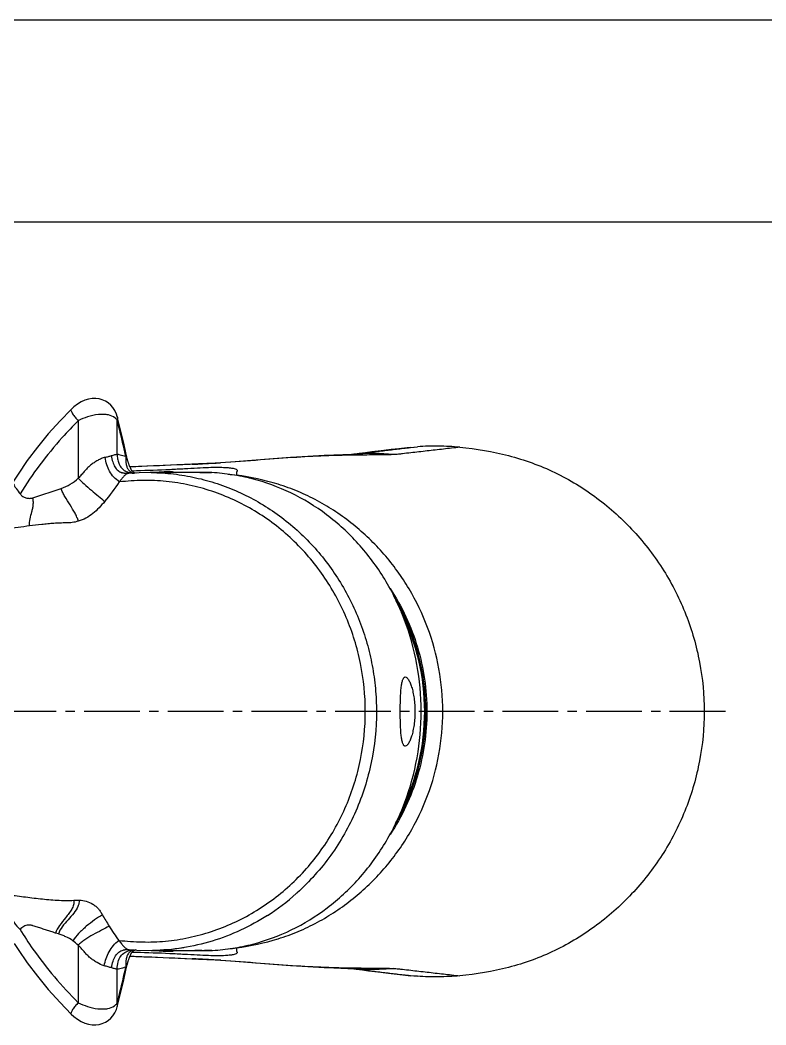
# Model space of a CAD drawing. Extents: x 9131 to 9725, y -7552 to -7132.
# Drawn here: x 9470.7 to 9540.9, y -7227 to -7132.4 of the extents above; entities that cross this region are included whole.
import ezdxf

# ---------------------------------------------------------------- set-up
doc = ezdxf.new("R2010")
doc.units = 0
doc.header["$LTSCALE"] = 7
doc.header["$MEASUREMENT"] = 0
doc.linetypes.add('CENTER2', pattern=[1.125, 0.75, -0.125, 0.125, -0.125])
doc.layers.get('0').update_dxf_attribs({"color": 2, "linetype": 'CONTINUOUS'})
for name, color, linetype in [('02___PRT_ALL_AXES', 7, 'CONTINUOUS'), ('08_ALL_FEATURES', 7, 'CONTINUOUS'), ('CL', 1, 'CENTER2')]:
    doc.layers.add(name, color=color, linetype=linetype)

# ---------------------------------------------------------------- blocks, each defined once
blk = doc.blocks.new('BORDER')
blk.add_line((1, 1), (0, 1))

msp = doc.modelspace()

# ---------------------------------------------------------------- linework, layer by layer
at = {"color": 4}
msp.add_line((9162.4293, -7151.44773), (9711.4293, -7151.44773), dxfattribs=at)
at = {"color": 7, "linetype": 'Continuous'}
for p, q in [((9503.7697, -7173.08622), (9503.18221, -7173.16172)), ((9504.66276, -7172.97624), (9503.7697, -7173.08622)), ((9505.61358, -7172.86317), (9504.66276, -7172.97624)), ((9506.32444, -7172.78126), (9505.61358, -7172.86317)), ((9507.3792, -7172.67402), (9508.07165, -7172.59758)), ((9507.45577, -7172.65755), (9508.07165, -7172.59758)), ((9501.86989, -7173.32094), (9500.20358, -7173.38995)), ((9502.09201, -7173.30993), (9501.86989, -7173.32094)), ((9502.59196, -7173.24112), (9502.17412, -7173.29998)), ((9502.2484, -7173.29847), (9502.23795, -7173.29945)), ((9502.27049, -7173.29623), (9502.23796, -7173.29945)), ((9502.27073, -7173.29641), (9502.2484, -7173.29847)), ((9502.25153, -7173.29819), (9502.26319, -7173.29699)), ((9503.18221, -7173.16172), (9502.59196, -7173.24112)), ((9481.19685, -7174.85114), (9481.61688, -7174.83953)), ((9481.59529, -7220.18956), (9481.19686, -7220.17856)), ((9481.00954, -7220.53092), (9483.39915, -7220.62982)), ((9502.11776, -7221.72147), (9502.31066, -7221.74922)), ((9502.22461, -7221.72855), (9502.2484, -7221.73123)), ((9502.23796, -7221.73025), (9502.26036, -7221.73243)), ((9502.24819, -7221.7312), (9502.27049, -7221.73347)), ((9502.27073, -7221.73329), (9502.24841, -7221.73123)), ((9502.31066, -7221.74922), (9502.8907, -7221.82926)), ((9502.8907, -7221.82926), (9503.47512, -7221.90601)), ((9503.47512, -7221.90601), (9504.36255, -7222.01699)), ((9504.36255, -7222.01699), (9505.61358, -7222.16653)), ((9505.61358, -7222.16653), (9506.70595, -7222.29137)), ((9506.70595, -7222.29137), (9507.45561, -7222.37354)), ((9507.38564, -7222.35639), (9508.07164, -7222.43211)), ((9508.07165, -7222.43211), (9507.45576, -7222.37216))]:
    msp.add_line(p, q, dxfattribs=at)
for points in [[(9507.45561, -7172.65615), (9507.10657, -7172.69405), (9506.32444, -7172.78126)], [(9494.88732, -7173.71583), (9492.0605, -7173.93194), (9490.50753, -7174.04223), (9489.04208, -7174.13312), (9487.46152, -7174.21815), (9485.53119, -7174.3094), (9483.39915, -7174.39988), (9481.00721, -7174.49888)], [(9500.20358, -7173.38995), (9499.29392, -7173.43331), (9498.26082, -7173.48912), (9497.22925, -7173.55149), (9496.12747, -7173.62513), (9494.88732, -7173.71583)], [(9502.2484, -7173.29847), (9502.22461, -7173.30115), (9502.09201, -7173.30993)], [(9483.39915, -7220.62982), (9485.53119, -7220.72029), (9487.46152, -7220.81155), (9489.04208, -7220.89657), (9490.50753, -7220.98747), (9492.0605, -7221.09776)], [(9492.0605, -7221.09776), (9494.88732, -7221.31387), (9496.12747, -7221.40457), (9497.22925, -7221.47821), (9498.26082, -7221.54058), (9499.29392, -7221.59638), (9500.20358, -7221.63975), (9501.51806, -7221.69376)], [(9501.51806, -7221.69376), (9501.86989, -7221.70876), (9502.09201, -7221.71977), (9502.22461, -7221.72855)]]:
    msp.add_lwpolyline(points, dxfattribs=at)
for centre, radius, start, end in [((9503.35899, -7185.20582), 11.95903, 95.3787817, 95.4951223), ((9473.53501, -6897.54932), 277.02058, 272.7580809, 272.9021181), ((9475.41561, -6934.28135), 240.24045, 272.8977179, 273.1668868), ((9478.3678, -6987.3573), 187.08246, 273.1621299, 273.4257732), ((9487.90277, -7197.51256), 20.96019, 359.9937347, 30.2512233), ((9487.90061, -7197.51255), 20.96121, 359.9937095, 30.0167031), ((9487.79178, -7197.51346), 20.96551, 359.9962141, 26.3951843), ((9487.90269, -7197.51712), 20.96028, 329.8266501, 0.0062221), ((9487.79165, -7197.51621), 20.96564, 333.7384336, 0.003734), ((9487.87889, -7197.5141), 20.98298, 356.1312323, 359.997963), ((9487.90433, -7197.5184), 20.95731, 330.0763293, 356.1382718), ((9473.53462, -7497.48795), 277.02817, 87.0977373, 87.2421454), ((9475.04398, -7467.76362), 247.26554, 86.8367761, 87.0982946), ((9477.9406, -7415.09491), 194.51724, 86.5790419, 86.8326264), ((9503.35899, -7209.82384), 11.95906, 264.5048817, 264.6212564)]:
    msp.add_arc(centre, radius, start, end, dxfattribs=at)
for points, knots in [([(9502.27004, -7173.29628), (9502.70164, -7173.25148), (9503.55436, -7173.12661), (9504.83387, -7172.97063), (9506.10711, -7172.81872), (9506.95623, -7172.72138), (9507.38073, -7172.67386)], [0, 0, 0, 0, 0.25284196, 0.50198552, 0.75110194, 1, 1, 1, 1]), ([(9512.06572, -7172.6446), (9511.55177, -7172.70295), (9510.52438, -7172.8198), (9509.24031, -7172.96626), (9508.21329, -7173.08307), (9507.44278, -7173.17143), (9506.79931, -7173.24251), (9506.25285, -7173.30915), (9505.96151, -7173.328), (9505.8002, -7173.33592)], [0, 0, 0, 0, 0.24615553, 0.49207499, 0.61504043, 0.73805889, 0.86114951, 0.92313974, 1, 1, 1, 1]), ([(9512.06572, -7172.6446), (9511.73403, -7172.61319), (9511.06876, -7172.57047), (9510.06955, -7172.54027), (9509.06992, -7172.54238), (9508.40368, -7172.5702), (9508.07165, -7172.59758)], [0, 0, 0, 0, 0.24999897, 0.5000049, 0.75000961, 1, 1, 1, 1]), ([(9512.06572, -7172.6446), (9513.60907, -7172.79076), (9515.91382, -7173.17483), (9518.878, -7174.08586), (9521.7374, -7175.28863), (9525.06974, -7177.32259), (9528.54335, -7180.46061), (9531.38308, -7184.18152), (9533.49065, -7188.35852), (9534.77678, -7192.85503), (9535.06991, -7195.96376), (9535.06993, -7197.51485)], [0, 0, 0, 0, 0.1249865, 0.18732651, 0.24969066, 0.37469862, 0.49996454, 0.62502561, 0.7499489, 0.8749462, 1, 1, 1, 1]), ([(9502.26986, -7173.38509), (9501.4238, -7173.39515), (9499.5743, -7173.43678), (9496.58655, -7173.59268), (9493.19408, -7173.85235), (9490.80185, -7174.03028), (9489.54699, -7174.10546)], [0, 0, 0, 0, 0.19915651, 0.43539295, 0.70410247, 1, 1, 1, 1]), ([(9505.80019, -7173.33592), (9505.30933, -7173.36003), (9504.13203, -7173.37253), (9502.95528, -7173.37694), (9502.26986, -7173.38509)], [0, 0, 0, 0, 0.41757121, 1, 1, 1, 1]), ([(9505.80019, -7173.33592), (9505.21777, -7173.27613), (9504.04035, -7173.21359), (9502.86055, -7173.24249), (9502.27073, -7173.29641)], [0, 0, 0, 0, 0.49711571, 1, 1, 1, 1]), ([(9486.86497, -7174.24901), (9486.3883, -7174.27198), (9484.438, -7174.36103), (9482.48714, -7174.43696), (9481.01335, -7174.49896)], [0, 0, 0, 0, 0.24443937, 1, 1, 1, 1]), ([(9481.61688, -7174.83953), (9482.67068, -7174.80982), (9484.1792, -7174.76089), (9486.09115, -7174.65745), (9487.30329, -7174.58668), (9488.35666, -7174.53859), (9489.23609, -7174.5209), (9489.92627, -7174.53409), (9490.43041, -7174.57331), (9490.7683, -7174.63174), (9490.96213, -7174.69438), (9491.05347, -7174.75418), (9491.08975, -7174.79563), (9491.10136, -7174.8412), (9491.09027, -7174.88438), (9491.06895, -7174.92442), (9491.03969, -7174.98041), (9491.024, -7175.06256), (9491.03459, -7175.16431), (9491.03723, -7175.23492), (9491.0354, -7175.27131)], [0, 0, 0, 0, 0.31577961, 0.4520502, 0.57353367, 0.6794825, 0.76789556, 0.83694648, 0.88623591, 0.91910538, 0.93969729, 0.94650895, 0.95162531, 0.95581135, 0.96001008, 0.96463595, 0.96941831, 0.97888412, 0.98908742, 1, 1, 1, 1]), ([(9485.09908, -7175.03442), (9485.10537, -7175.02775), (9485.11985, -7175.00323), (9485.05998, -7174.98006), (9484.9828, -7174.96927), (9484.83057, -7174.95763), (9484.61032, -7174.95709), (9484.29034, -7174.96732), (9483.85908, -7174.99424), (9483.53069, -7175.01807), (9483.34565, -7175.03168)], [0, 0, 0, 0, 0.01524673, 0.03546872, 0.08167989, 0.16062256, 0.2802132, 0.45239487, 0.69126771, 1, 1, 1, 1]), ([(9510.46014, -7197.51485), (9510.46012, -7196.16921), (9510.21595, -7193.47299), (9509.14422, -7189.56287), (9507.38557, -7185.91028), (9505.00798, -7182.6276), (9502.08967, -7179.81616), (9499.27742, -7177.9448), (9496.85528, -7176.7873), (9494.33515, -7175.87611), (9492.36105, -7175.4546), (9491.03538, -7175.2713)], [0, 0, 0, 0, 0.12527505, 0.25046992, 0.37552526, 0.50062025, 0.62584631, 0.75084706, 0.81318772, 0.87541035, 1, 1, 1, 1]), ([(9505.50039, -7185.93886), (9506.61912, -7187.63848), (9508.36971, -7191.38595), (9508.96585, -7195.47873), (9508.96585, -7197.51485)], [0, 0, 0, 0, 0.49983332, 1, 1, 1, 1]), ([(9491.03538, -7219.75839), (9492.36105, -7219.5751), (9494.33515, -7219.15359), (9496.85528, -7218.2424), (9499.27742, -7217.0849), (9502.08967, -7215.21354), (9505.00798, -7212.4021), (9507.38557, -7209.11941), (9509.14422, -7205.46683), (9510.21595, -7201.55671), (9510.46012, -7198.86049), (9510.46014, -7197.51485)], [0, 0, 0, 0, 0.12458965, 0.18681228, 0.24915294, 0.37415369, 0.49937975, 0.62447474, 0.74953008, 0.87472495, 1, 1, 1, 1]), ([(9508.96585, -7197.51485), (9508.96585, -7199.55164), (9508.36931, -7203.64579), (9506.61757, -7207.39428), (9505.49814, -7209.09424)], [0, 0, 0, 0, 0.50016675, 1, 1, 1, 1]), ([(9535.06993, -7197.51485), (9535.06991, -7199.06594), (9534.77678, -7202.17467), (9533.49065, -7206.67117), (9531.38308, -7210.84818), (9528.54335, -7214.56909), (9525.06974, -7217.70711), (9521.7374, -7219.74107), (9518.878, -7220.94384), (9515.91382, -7221.85486), (9513.60907, -7222.23893), (9512.06572, -7222.3851)], [0, 0, 0, 0, 0.1250538, 0.2500511, 0.37497439, 0.50003546, 0.62530138, 0.75030934, 0.81267349, 0.8750135, 1, 1, 1, 1]), ([(9491.0354, -7219.75839), (9491.03723, -7219.7948), (9491.03459, -7219.86546), (9491.02398, -7219.96729), (9491.03977, -7220.04949), (9491.06908, -7220.1055), (9491.09039, -7220.14557), (9491.10137, -7220.18882), (9491.08956, -7220.23442), (9491.05306, -7220.27586), (9490.9613, -7220.33569), (9490.76677, -7220.39834), (9490.42771, -7220.45673), (9489.92197, -7220.49581), (9489.22982, -7220.50879), (9488.3482, -7220.49082), (9487.29252, -7220.44243), (9486.07793, -7220.37147), (9484.16236, -7220.26805), (9482.65102, -7220.21926), (9481.59529, -7220.18956)], [0, 0, 0, 0, 0.01089739, 0.02108567, 0.03053807, 0.03531388, 0.03993134, 0.0441219, 0.04830544, 0.05342618, 0.06024619, 0.08086375, 0.11377156, 0.16311753, 0.23222351, 0.32066782, 0.42661834, 0.54808281, 0.68432065, 1, 1, 1, 1]), ([(9483.35144, -7219.99844), (9483.5358, -7220.012), (9483.86296, -7220.03572), (9484.29263, -7220.06248), (9484.61148, -7220.07263), (9484.83104, -7220.07202), (9484.98289, -7220.06045), (9485.05993, -7220.04957), (9485.11975, -7220.02662), (9485.10547, -7220.00207), (9485.09922, -7219.99542)], [0, 0, 0, 0, 0.30861645, 0.54737832, 0.71951976, 0.83915168, 0.91816907, 0.96446862, 0.98477237, 1, 1, 1, 1]), ([(9481.01567, -7220.53083), (9481.5128, -7220.55174), (9483.46232, -7220.63186), (9485.41193, -7220.71067), (9486.86385, -7220.78064)], [0, 0, 0, 0, 0.25501181, 1, 1, 1, 1]), ([(9489.54773, -7220.92429), (9490.80252, -7220.99946), (9493.1946, -7221.17739), (9496.58687, -7221.43704), (9499.57444, -7221.59293), (9501.42385, -7221.63455), (9502.26986, -7221.64461)], [0, 0, 0, 0, 0.29589676, 0.5646057, 0.80084226, 1, 1, 1, 1]), ([(9502.26986, -7221.64461), (9502.95528, -7221.65276), (9504.13203, -7221.65717), (9505.30933, -7221.66967), (9505.80019, -7221.69378)], [0, 0, 0, 0, 0.58242875, 1, 1, 1, 1]), ([(9502.27049, -7221.73347), (9502.70244, -7221.77831), (9503.55589, -7221.9033), (9504.83651, -7222.05938), (9506.11089, -7222.21142), (9506.96076, -7222.30883), (9507.38564, -7222.35639)], [0, 0, 0, 0, 0.25282819, 0.50197686, 0.75109802, 1, 1, 1, 1]), ([(9505.8002, -7221.69378), (9505.21777, -7221.75357), (9504.04036, -7221.81611), (9502.86055, -7221.78721), (9502.27073, -7221.73329)], [0, 0, 0, 0, 0.49711562, 1, 1, 1, 1]), ([(9505.8002, -7221.69378), (9505.96151, -7221.7017), (9506.25285, -7221.72055), (9506.79931, -7221.78718), (9507.44278, -7221.85826), (9508.21329, -7221.94662), (9509.24031, -7222.06343), (9510.52438, -7222.20989), (9511.55177, -7222.32674), (9512.06572, -7222.3851)], [0, 0, 0, 0, 0.07686026, 0.13885049, 0.26194111, 0.38495957, 0.50792501, 0.75384447, 1, 1, 1, 1]), ([(9512.06572, -7222.3851), (9511.73403, -7222.41651), (9511.06876, -7222.45922), (9510.06955, -7222.48943), (9509.06992, -7222.48731), (9508.40368, -7222.4595), (9508.07165, -7222.43211)], [0, 0, 0, 0, 0.24999897, 0.50000489, 0.75000958, 1, 1, 1, 1])]:
    msp.add_open_spline(points, degree=3, knots=knots, dxfattribs=at)
for points in [[(9490.25276, -7175.1836), (9490.51423, -7175.20694), (9490.77535, -7175.23535), (9491.03538, -7175.2713)], [(9490.26473, -7219.84503), (9490.52219, -7219.82189), (9490.77932, -7219.7938), (9491.03538, -7219.75839)]]:
    msp.add_open_spline(points, degree=3, dxfattribs=at)
at = {"layer": '02___PRT_ALL_AXES', "color": 7, "linetype": 'Continuous'}
for points, knots in [([(9506.45621, -7197.51485), (9506.45622, -7197.30323), (9506.45942, -7196.88798), (9506.4744, -7196.28515), (9506.50153, -7195.72947), (9506.53754, -7195.30611), (9506.5775, -7195.00745), (9506.61098, -7194.81787), (9506.64961, -7194.65411), (9506.69337, -7194.51751), (9506.74255, -7194.40893), (9506.79751, -7194.32871), (9506.86013, -7194.2769), (9506.90862, -7194.26487), (9506.93103, -7194.26487)], [0, 0, 0, 0, 0.18776553, 0.36844687, 0.53500837, 0.68135126, 0.7452686, 0.80231509, 0.85210108, 0.89445069, 0.92940892, 0.95750976, 0.9801215, 1, 1, 1, 1]), ([(9506.93103, -7194.26487), (9506.9831, -7194.26488), (9507.0676, -7194.313), (9507.15689, -7194.40845), (9507.2685, -7194.56586), (9507.40022, -7194.83442), (9507.54219, -7195.23363), (9507.66656, -7195.72009), (9507.76415, -7196.27673), (9507.82634, -7196.88292), (9507.84052, -7197.30168), (9507.84051, -7197.51485)], [0, 0, 0, 0, 0.04473442, 0.07569938, 0.11342797, 0.2095232, 0.33177888, 0.47689294, 0.64036386, 0.81686236, 1, 1, 1, 1]), ([(9506.93101, -7200.76482), (9506.9086, -7200.76483), (9506.86011, -7200.75279), (9506.79748, -7200.70099), (9506.74251, -7200.62077), (9506.69331, -7200.51219), (9506.64953, -7200.37559), (9506.61088, -7200.21183), (9506.57738, -7200.02225), (9506.53739, -7199.72358), (9506.50137, -7199.30022), (9506.47425, -7198.74455), (9506.45932, -7198.14172), (9506.45619, -7197.72647), (9506.45621, -7197.51485)], [0, 0, 0, 0, 0.01987883, 0.04249173, 0.07059417, 0.10555357, 0.14790461, 0.19769206, 0.25473991, 0.31865856, 0.46500016, 0.63155791, 0.81223547, 1, 1, 1, 1]), ([(9507.84051, -7197.51485), (9507.84049, -7197.72802), (9507.82624, -7198.14677), (9507.76399, -7198.75296), (9507.66639, -7199.3096), (9507.54204, -7199.79606), (9507.40012, -7200.19527), (9507.26843, -7200.46384), (9507.15685, -7200.62125), (9507.06757, -7200.7167), (9506.98307, -7200.76482), (9506.93101, -7200.76482)], [0, 0, 0, 0, 0.18313918, 0.35964284, 0.52311853, 0.66823415, 0.7904873, 0.88657819, 0.92430483, 0.95526768, 1, 1, 1, 1])]:
    msp.add_open_spline(points, degree=3, knots=knots, dxfattribs=at)
at = {"layer": '08_ALL_FEATURES', "color": 7, "linetype": 'Continuous'}
for p, q in [((9475.46256, -7169.08369), (9475.46251, -7169.08375)), ((9476.13618, -7170.14389), (9476.13618, -7175.55265)), ((9479.80937, -7173.30572), (9479.80937, -7170.14389)), ((9479.80945, -7169.75672), (9479.80993, -7169.75852)), ((9480.4698, -7173.45318), (9480.60897, -7173.49381)), ((9481.37342, -7175.07419), (9481.32011, -7175.06564)), ((9481.43313, -7175.08204), (9481.37342, -7175.07419)), ((9481.61858, -7175.11646), (9481.61037, -7175.11501)), ((9484.09761, -7175.03494), (9482.89879, -7175.03045)), ((9486.64956, -7175.02868), (9486.25427, -7175.02953)), ((9486.26682, -7175.02948), (9486.25763, -7175.02946)), ((9471.85057, -7177.39902), (9474.53276, -7176.52669)), ((9504.21282, -7197.51488), (9503.16776, -7197.51482)), ((9475.73298, -7215.28022), (9476.23072, -7215.25865)), ((9475.18364, -7217.10618), (9475.18237, -7217.10761)), ((9474.2646, -7218.44926), (9473.99635, -7218.3621)), ((9476.13617, -7219.51075), (9476.13617, -7224.9195)), ((9480.9417, -7219.91629), (9481.66445, -7219.96474)), ((9481.15661, -7220.04154), (9481.05172, -7220.10147)), ((9481.58814, -7219.92008), (9481.59452, -7219.91877)), ((9481.59452, -7219.91877), (9481.59618, -7219.91845)), ((9481.66445, -7219.96474), (9483.28898, -7219.99579)), ((9485.03374, -7219.99481), (9486.10899, -7219.99941)), ((9486.10979, -7219.9994), (9486.20081, -7219.99995)), ((9486.20081, -7219.99995), (9486.23848, -7220.00012)), ((9486.22016, -7219.99997), (9486.70577, -7220.00053)), ((9486.23848, -7220.00012), (9486.31163, -7220.00038)), ((9486.31148, -7220.00038), (9486.33142, -7220.0003)), ((9486.70577, -7220.00053), (9487.27263, -7219.99764)), ((9487.77122, -7220.01405), (9487.11492, -7220.007)), ((9479.80937, -7224.9195), (9479.80937, -7221.75768)), ((9480.60897, -7221.5696), (9480.4698, -7221.61022)), ((9475.4625, -7225.97965), (9475.46256, -7225.9797)), ((9479.80946, -7225.30667), (9479.80994, -7225.30486))]:
    msp.add_line(p, q, dxfattribs=at)
for points in [[(9479.80993, -7169.7585), (9479.73393, -7169.51848), (9479.58489, -7169.19293), (9479.40735, -7168.91725), (9479.20266, -7168.68118), (9478.96192, -7168.47485), (9478.69414, -7168.30722), (9478.40486, -7168.18052), (9478.09946, -7168.09698), (9477.78153, -7168.05824), (9477.45074, -7168.06449), (9477.10414, -7168.11965), (9476.75195, -7168.22598), (9476.40244, -7168.38169), (9476.05655, -7168.58925), (9475.71062, -7168.85383), (9475.46251, -7169.08375)], [(9475.46255, -7169.0837), (9474.42594, -7170.15848), (9473.32056, -7171.3954), (9472.29278, -7172.64459), (9471.34224, -7173.90205), (9470.46825, -7175.16377), (9470.03748, -7175.83005)], [(9480.62171, -7173.15659), (9480.42626, -7172.26454), (9480.21935, -7171.37543), (9480.00086, -7170.49083), (9479.80945, -7169.75672)], [(9481.35949, -7175.01396), (9481.32614, -7174.9892), (9481.29589, -7174.96339), (9481.26795, -7174.93637), (9481.24202, -7174.90828), (9481.21781, -7174.87926), (9481.19514, -7174.84944), (9481.17373, -7174.81883), (9481.15336, -7174.78746), (9481.13383, -7174.75528), (9481.11496, -7174.72222), (9481.0966, -7174.68825), (9481.0786, -7174.65322), (9481.06088, -7174.61715), (9481.04334, -7174.57997), (9481.026, -7174.54179), (9481.00887, -7174.50277), (9480.99187, -7174.46285), (9480.97499, -7174.42205), (9480.9582, -7174.38034), (9480.94147, -7174.33771), (9480.9248, -7174.29415), (9480.90818, -7174.24965), (9480.89162, -7174.20417), (9480.87513, -7174.15772), (9480.85873, -7174.11025), (9480.84245, -7174.06174), (9480.82632, -7174.01218), (9480.8104, -7173.96158), (9480.79473, -7173.90992), (9480.77938, -7173.85717), (9480.7644, -7173.8033), (9480.74985, -7173.74829), (9480.73582, -7173.69213), (9480.72241, -7173.63489), (9480.70964, -7173.57634), (9480.62171, -7173.15659)], [(9481.48338, -7175.07886), (9481.4688, -7175.07326), (9481.43202, -7175.05655), (9481.39497, -7175.03655), (9481.35949, -7175.01396)], [(9480.89503, -7175.11603), (9480.87839, -7175.1173), (9480.84048, -7175.11967), (9480.80304, -7175.12127), (9480.76611, -7175.12212), (9480.72972, -7175.12222), (9480.69391, -7175.12161), (9480.65871, -7175.1203), (9480.62415, -7175.11831), (9480.59026, -7175.11568), (9480.55709, -7175.11243), (9480.52466, -7175.10858), (9480.49303, -7175.10417), (9480.46225, -7175.09924), (9480.43236, -7175.09382), (9480.40347, -7175.08797), (9480.37565, -7175.08173), (9480.34903, -7175.0752), (9480.3237, -7175.06842), (9480.29988, -7175.06153), (9480.27761, -7175.05459), (9480.25751, -7175.04789), (9480.25013, -7175.04531)], [(9482.89855, -7175.03042), (9481.88333, -7175.0536), (9480.89503, -7175.11603)], [(9486.14126, -7175.03015), (9485.03519, -7175.03501), (9484.09761, -7175.03494)], [(9487.35673, -7175.03155), (9487.20666, -7175.03096), (9486.64956, -7175.02868)], [(9470.11458, -7219.35501), (9470.46825, -7219.89963), (9471.34224, -7221.16135), (9472.29277, -7222.41881), (9473.32056, -7223.668), (9474.42594, -7224.90492), (9475.46255, -7225.97969)], [(9480.3708, -7219.96306), (9480.37659, -7219.96144), (9480.39886, -7219.95552), (9480.42346, -7219.94951), (9480.44974, -7219.94365), (9480.47769, -7219.93802), (9480.50712, -7219.93271), (9480.53789, -7219.92781), (9480.56988, -7219.9234), (9480.60288, -7219.91955), (9480.63664, -7219.91632), (9480.67117, -7219.91372), (9480.70638, -7219.91179), (9480.7423, -7219.91056), (9480.77897, -7219.91003), (9480.81634, -7219.91024), (9480.85437, -7219.91122), (9480.89307, -7219.91299), (9480.93239, -7219.91556), (9480.94105, -7219.91624)], [(9480.63134, -7221.86143), (9480.7115, -7221.47961), (9480.72728, -7221.41066), (9480.74391, -7221.3429), (9480.76119, -7221.27648), (9480.77903, -7221.21134), (9480.79728, -7221.14753), (9480.81585, -7221.08504), (9480.83465, -7221.02391), (9480.85363, -7220.96409), (9480.87272, -7220.90565), (9480.89186, -7220.84859), (9480.91102, -7220.79298), (9480.93017, -7220.73884), (9480.9493, -7220.68622), (9480.96842, -7220.63514), (9480.98752, -7220.58569), (9481.00662, -7220.53793), (9481.02571, -7220.49199), (9481.04481, -7220.44797), (9481.06393, -7220.40593), (9481.08304, -7220.36605), (9481.10235, -7220.328), (9481.122, -7220.29162), (9481.14218, -7220.25672), (9481.16309, -7220.22315), (9481.18495, -7220.1908), (9481.20798, -7220.1596), (9481.23245, -7220.12951)], [(9481.23245, -7220.12951), (9481.25868, -7220.1005), (9481.2869, -7220.07271), (9481.31753, -7220.04613), (9481.35043, -7220.02128)], [(9481.35043, -7220.02128), (9481.3862, -7219.99806), (9481.42258, -7219.97796), (9481.45658, -7219.96196), (9481.48026, -7219.95239)], [(9481.39072, -7219.95969), (9481.38989, -7219.95987), (9481.40825, -7219.95624), (9481.43774, -7219.95102), (9481.44263, -7219.95023)], [(9481.43289, -7219.9514), (9481.42038, -7219.95328), (9481.437, -7219.95095), (9481.44452, -7219.95)], [(9481.49133, -7219.93536), (9481.50931, -7219.93499), (9481.51711, -7219.93491), (9481.51611, -7219.93491)], [(9481.51664, -7219.93926), (9481.5413, -7219.93174), (9481.56156, -7219.92628), (9481.57725, -7219.92249), (9481.58814, -7219.92008)], [(9483.01728, -7219.99906), (9484.09607, -7219.99492), (9485.03374, -7219.99481)], [(9483.28898, -7219.99579), (9484.76483, -7219.90886), (9486.07332, -7219.7334)], [(9479.80945, -7225.3067), (9480.00369, -7224.56141), (9480.22474, -7223.66549), (9480.43391, -7222.76496), (9480.63134, -7221.86143)], [(9475.4625, -7225.97965), (9475.71061, -7226.20956), (9476.05654, -7226.47414), (9476.40243, -7226.68171), (9476.75194, -7226.83742), (9477.10414, -7226.94375), (9477.45073, -7226.99891), (9477.78153, -7227.00517), (9478.09946, -7226.96642), (9478.40486, -7226.88288), (9478.69415, -7226.75618), (9478.96193, -7226.58854), (9479.20267, -7226.38221), (9479.40736, -7226.14614), (9479.58489, -7225.87046), (9479.73393, -7225.54491), (9479.80994, -7225.30486)]]:
    msp.add_lwpolyline(points, dxfattribs=at)
for centre, radius, start, end in [((9486.28243, -7173.61403), 5.6746, 179.5057982, 181.2667101), ((9487.68192, -7173.62165), 7.0741, 178.964473, 179.541868), ((9481.44747, -7173.11728), 1.9705, 254.5034039, 258.6737358), ((9487.76397, -7203.03179), 28.01615, 89.9851775, 91.4183297), ((9465.86108, -7166.66011), 16.91429, 319.0460475, 326.8806478), ((9481.71224, -7173.67439), 1.43889, 254.2371315, 257.9378873), ((9486.48628, -7223.29172), 48.26276, 90.271264, 90.4089219), ((9486.50198, -7227.58446), 52.55552, 89.9421119, 90.2554342), ((9486.49076, -7235.76445), 60.73552, 89.7201501, 89.9393272), ((9486.28067, -7268.97702), 93.94874, 89.3338392, 89.690959), ((9487.5073, -7192.4207), 17.40196, 91.4382701, 91.9943012), ((9482.30543, -7198.53341), 21.58524, 302.6216273, 311.6946114), ((9482.23176, -7198.4478), 21.69816, 311.689498, 311.9645726), ((9498.34392, -7205.57331), 22.80127, 209.0927243, 212.136822), ((9497.6229, -7205.99528), 21.96628, 212.2052141, 216.4879935), ((9473.15855, -7222.58844), 4.28234, 45.9468423, 54.8457379), ((9481.49719, -7220.76648), 0.80043, 123.8176843, 126.4333852), ((9481.71879, -7221.32134), 1.40041, 102.9630072, 106.8275129), ((9482.89259, -7200.79404), 19.20572, 270.3740796, 270.6917732), ((9486.4504, -7168.00297), 51.9976, 269.8707258, 270.1833768), ((9486.42819, -7159.87525), 60.12534, 270.179751, 270.3943205), ((9486.33885, -7146.33926), 73.66163, 270.3913531, 270.548112), ((9487.50369, -7203.27987), 16.73165, 267.877258, 268.6686063), ((9486.14194, -7125.11327), 94.88852, 270.5443926, 270.6918591), ((9486.54728, -7221.44881), 5.93947, 178.7767999, 180.7735685), ((9488.02043, -7221.43602), 7.41267, 180.7186338, 181.0325184)]:
    msp.add_arc(centre, radius, start, end, dxfattribs=at)
for points, knots in [([(9475.4625, -7169.08375), (9475.44886, -7169.09747), (9475.44149, -7169.13434), (9475.44928, -7169.18363), (9475.47187, -7169.25701), (9475.52505, -7169.36453), (9475.61385, -7169.50732), (9475.72661, -7169.66433), (9475.89916, -7169.88173), (9476.03959, -7170.04048), (9476.13619, -7170.1439)], [0, 0, 0, 0, 0.04495173, 0.07711808, 0.11742288, 0.22214767, 0.3551214, 0.50785114, 0.67113292, 1, 1, 1, 1]), ([(9476.13618, -7170.14388), (9475.61773, -7170.66276), (9473.59591, -7172.79662), (9471.81236, -7175.16107), (9470.66204, -7177.0434)], [0, 0, 0, 0, 0.24953237, 1, 1, 1, 1]), ([(9479.57889, -7169.87177), (9479.40789, -7169.73572), (9479.04946, -7169.60221), (9478.51979, -7169.5454), (9477.85488, -7169.57224), (9477.03701, -7169.75205), (9476.41889, -7170.00235), (9476.13618, -7170.14391)], [0, 0, 0, 0, 0.18250456, 0.30548341, 0.44542917, 0.73594049, 1, 1, 1, 1]), ([(9479.80937, -7170.14392), (9479.7962, -7170.11917), (9479.73463, -7170.01676), (9479.65036, -7169.92862), (9479.57889, -7169.87177)], [0, 0, 0, 0, 0.23487457, 1, 1, 1, 1]), ([(9479.80978, -7169.75854), (9479.81834, -7169.79117), (9479.84242, -7169.91843), (9479.83252, -7170.05121), (9479.80937, -7170.14388)], [0, 0, 0, 0, 0.26094626, 1, 1, 1, 1]), ([(9480.60897, -7173.4938), (9480.54732, -7173.20316), (9480.30214, -7172.08156), (9480.02903, -7170.96602), (9479.80937, -7170.14389)], [0, 0, 0, 0, 0.25878413, 1, 1, 1, 1]), ([(9478.6617, -7173.59884), (9478.54547, -7173.63073), (9478.30862, -7173.71364), (9477.96336, -7173.88603), (9477.61906, -7174.09634), (9477.28604, -7174.34182), (9476.97602, -7174.62328), (9476.69841, -7174.93753), (9476.42895, -7175.25656), (9476.23576, -7175.4566), (9476.1362, -7175.55263)], [0, 0, 0, 0, 0.11151884, 0.23135807, 0.35643379, 0.48440235, 0.61360012, 0.74299039, 0.87201815, 1, 1, 1, 1]), ([(9480.02735, -7175.90188), (9479.82918, -7175.77566), (9479.47062, -7175.48196), (9479.07117, -7174.92009), (9478.80851, -7174.28345), (9478.70363, -7173.83196), (9478.66167, -7173.59885)], [0, 0, 0, 0, 0.25556641, 0.49740174, 0.74236277, 1, 1, 1, 1]), ([(9478.66169, -7173.59879), (9478.71644, -7173.58375), (9478.82438, -7173.55966), (9479.02598, -7173.50699), (9479.17041, -7173.46095), (9479.26409, -7173.43298)], [0, 0, 0, 0, 0.27254739, 0.53068583, 1, 1, 1, 1]), ([(9479.2641, -7173.43303), (9479.37255, -7173.40066), (9479.52159, -7173.3562), (9479.70401, -7173.3152), (9479.77767, -7173.30566), (9479.80937, -7173.30572)], [0, 0, 0, 0, 0.6051602, 0.83052245, 1, 1, 1, 1]), ([(9479.26412, -7173.43302), (9479.28719, -7173.63378), (9479.35597, -7174.00241), (9479.55951, -7174.48852), (9479.85776, -7174.851), (9480.117, -7174.99821), (9480.25043, -7175.04542)], [0, 0, 0, 0, 0.30468297, 0.56197064, 0.7866037, 1, 1, 1, 1]), ([(9479.80937, -7173.30572), (9479.80935, -7173.44955), (9479.82756, -7173.73779), (9479.93202, -7174.15924), (9480.14106, -7174.54263), (9480.35729, -7174.74005), (9480.47685, -7174.81886)], [0, 0, 0, 0, 0.25049471, 0.50091016, 0.75059372, 1, 1, 1, 1]), ([(9479.80937, -7173.30572), (9479.86468, -7173.30581), (9480.09114, -7173.3269), (9480.30647, -7173.40276), (9480.4698, -7173.45318)], [0, 0, 0, 0, 0.24447253, 1, 1, 1, 1]), ([(9480.60897, -7173.49381), (9480.6327, -7173.50308), (9480.67174, -7173.51649), (9480.70393, -7173.54955), (9480.70744, -7173.56534)], [0, 0, 0, 0, 0.61158411, 1, 1, 1, 1]), ([(9480.60921, -7173.73948), (9480.612, -7173.86126), (9480.62598, -7174.09763), (9480.68679, -7174.43226), (9480.81042, -7174.72142), (9480.94833, -7174.86775), (9481.02444, -7174.92194)], [0, 0, 0, 0, 0.2819055, 0.54722254, 0.78376809, 1, 1, 1, 1]), ([(9481.15922, -7174.99978), (9481.17198, -7175.0057), (9481.22476, -7175.02878), (9481.27948, -7175.0473), (9481.32135, -7175.05917)], [0, 0, 0, 0, 0.24424257, 1, 1, 1, 1]), ([(9474.53276, -7176.52669), (9474.83063, -7176.42859), (9475.407, -7176.16085), (9475.90924, -7175.77213), (9476.13618, -7175.55265)], [0, 0, 0, 0, 0.4983215, 1, 1, 1, 1]), ([(9476.13617, -7175.55266), (9476.311, -7175.74627), (9476.71845, -7176.13237), (9477.36931, -7176.68934), (9478.0246, -7177.22797), (9478.44682, -7177.57901), (9478.6354, -7177.7466)], [0, 0, 0, 0, 0.23520485, 0.50505048, 0.77253012, 1, 1, 1, 1]), ([(9480.89431, -7175.11608), (9480.8137, -7175.12257), (9480.64263, -7175.18355), (9480.42289, -7175.36768), (9480.21985, -7175.61682), (9480.09165, -7175.80344), (9480.02736, -7175.90193)], [0, 0, 0, 0, 0.20144634, 0.43624311, 0.70700845, 1, 1, 1, 1]), ([(9503.16778, -7197.51482), (9503.16945, -7195.99969), (9502.86142, -7192.96666), (9501.73865, -7189.33161), (9500.41982, -7186.6158), (9498.84089, -7184.0633), (9496.39705, -7181.21268), (9493.41457, -7178.94924), (9490.79619, -7177.5637), (9488.73676, -7176.74829), (9486.60476, -7176.1662), (9484.78757, -7175.87425), (9483.32264, -7175.77051), (9481.85556, -7175.75842), (9480.75709, -7175.83163), (9480.0275, -7175.90192)], [0, 0, 0, 0, 0.12716015, 0.25388799, 0.31710701, 0.38014114, 0.50540902, 0.62980471, 0.69179612, 0.75361793, 0.81530215, 0.87693307, 0.90773455, 0.93848456, 1, 1, 1, 1]), ([(9483.00684, -7175.03069), (9483.70986, -7175.03506), (9485.11512, -7175.12162), (9487.19502, -7175.47802), (9489.23118, -7176.03737), (9491.86335, -7177.05766), (9494.95264, -7178.8349), (9498.17783, -7181.66662), (9500.80899, -7185.09041), (9502.42941, -7188.32362), (9503.34864, -7191.06336), (9503.84681, -7193.18098), (9504.1469, -7195.33786), (9504.21259, -7196.78935), (9504.21284, -7197.51488)], [0, 0, 0, 0, 0.06160096, 0.1230643, 0.18459729, 0.24630113, 0.37005663, 0.49460913, 0.61998917, 0.74610395, 0.80945208, 0.87290027, 0.93642877, 1, 1, 1, 1]), ([(9488.72994, -7175.03597), (9488.66887, -7175.03991), (9488.51319, -7175.04387), (9488.06083, -7175.04537), (9487.66967, -7175.03804), (9487.37296, -7175.03463)], [0, 0, 0, 0, 0.13527523, 0.34408402, 1, 1, 1, 1]), ([(9488.78899, -7219.99057), (9489.42501, -7219.95538), (9490.69666, -7219.81795), (9493.21349, -7219.29857), (9496.28192, -7218.16748), (9499.67365, -7216.08075), (9502.15756, -7213.78779), (9503.88964, -7211.65933), (9505.45602, -7209.31794), (9507.01737, -7206.07848), (9508.1686, -7201.86983), (9508.55519, -7197.48093), (9508.15669, -7193.09339), (9506.99369, -7188.88901), (9505.42427, -7185.65466), (9503.85124, -7183.31901), (9502.11386, -7181.1964), (9499.62417, -7178.91166), (9496.22737, -7176.83585), (9493.15632, -7175.71453), (9490.63841, -7175.20289), (9489.36652, -7175.06908), (9488.73045, -7175.0359)], [0, 0, 0, 0, 0.02905205, 0.05821628, 0.11706695, 0.17712105, 0.23873135, 0.27021409, 0.30212139, 0.3670449, 0.43321692, 0.50006999, 0.56691761, 0.63307405, 0.69797548, 0.72986904, 0.76133893, 0.82292295, 0.8829552, 0.94179067, 0.97095032, 1, 1, 1, 1]), ([(9470.05514, -7176.10826), (9470.08159, -7176.17549), (9470.15363, -7176.32023), (9470.34765, -7176.63851), (9470.52806, -7176.87979), (9470.66204, -7177.0434)], [0, 0, 0, 0, 0.19387999, 0.43250011, 1, 1, 1, 1]), ([(9476.14032, -7179.60756), (9476.1107, -7179.48295), (9476.02167, -7179.22794), (9475.76779, -7178.71147), (9475.36531, -7178.06995), (9474.95477, -7177.42953), (9474.67862, -7176.91093), (9474.57264, -7176.65343), (9474.53277, -7176.52671)], [0, 0, 0, 0, 0.1102231, 0.231243, 0.49472854, 0.76121958, 0.88567108, 1, 1, 1, 1]), ([(9470.66204, -7177.0434), (9470.73191, -7177.12921), (9470.89669, -7177.28101), (9471.19864, -7177.42425), (9471.52813, -7177.47052), (9471.74695, -7177.43301), (9471.85057, -7177.39902)], [0, 0, 0, 0, 0.25244172, 0.50251959, 0.75122025, 1, 1, 1, 1]), ([(9471.55065, -7180.05121), (9471.53543, -7179.82967), (9471.59226, -7179.37433), (9471.74522, -7178.83002), (9471.85241, -7178.38612), (9471.90688, -7178.05417), (9471.91709, -7177.72215), (9471.881, -7177.50412), (9471.8505, -7177.39905)], [0, 0, 0, 0, 0.24747638, 0.50380988, 0.6313009, 0.75607126, 0.87807222, 1, 1, 1, 1]), ([(9478.6354, -7177.74665), (9478.46442, -7177.94915), (9478.10412, -7178.33719), (9477.54319, -7178.90096), (9476.87714, -7179.33272), (9476.39013, -7179.53384), (9476.14032, -7179.60756)], [0, 0, 0, 0, 0.25168533, 0.50301051, 0.75265429, 1, 1, 1, 1]), ([(9476.14034, -7179.60764), (9475.95482, -7179.66283), (9475.67037, -7179.72524), (9475.33416, -7179.76013), (9475.14218, -7179.76921), (9474.95048, -7179.7695), (9474.71091, -7179.77184), (9474.32736, -7179.78284), (9473.84778, -7179.8086), (9473.2729, -7179.85601), (9472.50661, -7179.93315), (9471.93295, -7180.00296), (9471.55065, -7180.05134)], [0, 0, 0, 0, 0.12572498, 0.18824749, 0.21941438, 0.25052754, 0.31275064, 0.37503694, 0.4997532, 0.62466167, 0.74969287, 1, 1, 1, 1]), ([(9479.96241, -7219.05763), (9480.69259, -7219.13118), (9481.79193, -7219.20912), (9483.26086, -7219.20505), (9484.72806, -7219.10871), (9486.54897, -7218.82575), (9488.68578, -7218.2522), (9490.75095, -7217.44525), (9493.37659, -7216.06804), (9496.36949, -7213.81255), (9499.31595, -7210.39495), (9501.50915, -7206.42001), (9502.86042, -7202.06592), (9503.16828, -7199.03071), (9503.16776, -7197.51482)], [0, 0, 0, 0, 0.06155297, 0.09231138, 0.12314268, 0.18480616, 0.24651912, 0.30836538, 0.3703732, 0.4947876, 0.62005785, 0.7461404, 0.87285574, 1, 1, 1, 1]), ([(9504.21282, -7197.51488), (9504.21249, -7199.12063), (9503.88633, -7202.33755), (9502.4239, -7206.94486), (9500.05235, -7211.13151), (9497.91778, -7213.52312), (9496.74069, -7214.58165)], [0, 0, 0, 0, 0.25154697, 0.50240932, 0.75201009, 1, 1, 1, 1]), ([(9469.40925, -7214.74618), (9469.39389, -7215.04598), (9469.42644, -7215.65424), (9469.71564, -7216.82054), (9470.21624, -7217.62492), (9470.66212, -7218.02008)], [0, 0, 0, 0, 0.25027016, 0.5032993, 1, 1, 1, 1]), ([(9469.40925, -7214.74616), (9469.93662, -7214.80383), (9470.98912, -7214.93892), (9472.30436, -7215.10839), (9473.35911, -7215.21552), (9474.15052, -7215.2753), (9474.9424, -7215.29892), (9475.46978, -7215.28913), (9475.733, -7215.28046)], [0, 0, 0, 0, 0.25048679, 0.50099475, 0.62609733, 0.75102303, 0.87565079, 1, 1, 1, 1]), ([(9475.73301, -7215.28047), (9475.74458, -7215.42037), (9475.70971, -7215.71422), (9475.52594, -7216.12809), (9475.2605, -7216.52763), (9475.05509, -7216.78631), (9474.94835, -7216.91808)], [0, 0, 0, 0, 0.22679243, 0.4664996, 0.72602047, 1, 1, 1, 1]), ([(9476.23073, -7215.25892), (9476.23621, -7215.35933), (9476.21821, -7215.56522), (9476.15209, -7215.7597), (9476.1108, -7215.85443)], [0, 0, 0, 0, 0.4931841, 1, 1, 1, 1]), ([(9476.23073, -7215.2589), (9476.45365, -7215.26009), (9476.90505, -7215.32772), (9477.42357, -7215.56828), (9477.79032, -7215.84128), (9478.03755, -7216.08341), (9478.21471, -7216.31167), (9478.33713, -7216.50743), (9478.39127, -7216.60939), (9478.41941, -7216.65983)], [0, 0, 0, 0, 0.24505641, 0.49393347, 0.61989462, 0.74637453, 0.87314922, 0.93650095, 1, 1, 1, 1]), ([(9476.11079, -7215.85445), (9476.01148, -7216.08227), (9475.71249, -7216.51717), (9475.36471, -7216.903), (9475.18364, -7217.10618)], [0, 0, 0, 0, 0.47731411, 1, 1, 1, 1]), ([(9474.94835, -7216.91808), (9474.75654, -7217.15485), (9474.38483, -7217.59483), (9474.07593, -7218.09976), (9473.99636, -7218.36206)], [0, 0, 0, 0, 0.52644966, 1, 1, 1, 1]), ([(9475.18237, -7217.10761), (9474.99058, -7217.32283), (9474.6298, -7217.72805), (9474.33893, -7218.20392), (9474.2646, -7218.44926)], [0, 0, 0, 0, 0.52930615, 1, 1, 1, 1]), ([(9478.41939, -7216.65984), (9478.16379, -7216.79772), (9477.64054, -7217.13365), (9476.88822, -7217.71582), (9476.19025, -7218.365), (9475.78486, -7218.84262), (9475.62425, -7219.0872)], [0, 0, 0, 0, 0.23368597, 0.49905834, 0.76455393, 1, 1, 1, 1]), ([(9493.94179, -7216.71356), (9493.13574, -7217.22903), (9491.4538, -7218.15164), (9487.88751, -7219.50822), (9485.02286, -7219.97542), (9483.12446, -7219.99836)], [0, 0, 0, 0, 0.25118891, 0.50156857, 1, 1, 1, 1]), ([(9473.99636, -7218.36205), (9473.85479, -7218.31603), (9473.57165, -7218.22398), (9473.14694, -7218.08592), (9472.79302, -7217.97085), (9472.50987, -7217.87882), (9472.29754, -7217.80973), (9472.08509, -7217.74091), (9471.90847, -7217.68268), (9471.76643, -7217.63803), (9471.62023, -7217.61095), (9471.43363, -7217.60489), (9471.21284, -7217.6445), (9470.93483, -7217.75617), (9470.75671, -7217.90439), (9470.66204, -7218.02001)], [0, 0, 0, 0, 0.12502431, 0.25004513, 0.37506843, 0.43757968, 0.50009145, 0.56260386, 0.62511314, 0.65634445, 0.68751926, 0.74973149, 0.81199972, 0.87449952, 1, 1, 1, 1]), ([(9470.66204, -7218.02), (9471.0467, -7218.64944), (9472.6613, -7221.10763), (9474.5797, -7223.36175), (9476.13616, -7224.91951)], [0, 0, 0, 0, 0.25093052, 1, 1, 1, 1]), ([(9475.62424, -7219.08718), (9475.41839, -7218.94235), (9475.08948, -7218.75229), (9474.62367, -7218.56214), (9474.38382, -7218.48803), (9474.2646, -7218.44926)], [0, 0, 0, 0, 0.50080925, 0.75055566, 1, 1, 1, 1]), ([(9479.03625, -7217.70228), (9478.80844, -7217.84285), (9478.30161, -7218.11271), (9477.52442, -7218.51854), (9476.87632, -7218.89728), (9476.41724, -7219.23568), (9476.22096, -7219.41689), (9476.1362, -7219.51078)], [0, 0, 0, 0, 0.23413306, 0.50165129, 0.76731064, 0.88936795, 1, 1, 1, 1]), ([(9478.5788, -7221.44039), (9478.62828, -7221.20918), (9478.75133, -7220.75462), (9479.03069, -7220.10803), (9479.42545, -7219.52198), (9479.77139, -7219.19803), (9479.96239, -7219.05759)], [0, 0, 0, 0, 0.25198011, 0.50042514, 0.7473475, 1, 1, 1, 1]), ([(9479.96245, -7219.05761), (9480.03988, -7219.16232), (9480.19146, -7219.36299), (9480.42311, -7219.63435), (9480.66486, -7219.8394), (9480.85308, -7219.90925), (9480.94129, -7219.91626)], [0, 0, 0, 0, 0.29282573, 0.56540685, 0.80103454, 1, 1, 1, 1]), ([(9478.57885, -7221.44049), (9478.34417, -7221.36795), (9477.99958, -7221.20478), (9477.56676, -7220.93185), (9477.24762, -7220.68723), (9476.99826, -7220.45906), (9476.81195, -7220.26201), (9476.68284, -7220.10494), (9476.55353, -7219.9485), (9476.37345, -7219.74826), (9476.23248, -7219.60403), (9476.13613, -7219.51081)], [0, 0, 0, 0, 0.23351776, 0.35870202, 0.486417, 0.61514666, 0.67961323, 0.7440414, 0.80838278, 0.8725579, 1, 1, 1, 1]), ([(9479.29108, -7221.63841), (9479.3146, -7221.42474), (9479.3867, -7221.03334), (9479.60792, -7220.51961), (9479.93854, -7220.14436), (9480.22459, -7220.00436), (9480.37078, -7219.96306)], [0, 0, 0, 0, 0.30498781, 0.56095726, 0.78446012, 1, 1, 1, 1]), ([(9479.80937, -7221.75768), (9479.80934, -7221.5286), (9479.8494, -7221.10378), (9480.09288, -7220.53991), (9480.51856, -7220.14627), (9480.87715, -7220.02015), (9481.0652, -7219.98181)], [0, 0, 0, 0, 0.28911522, 0.53194342, 0.75777852, 1, 1, 1, 1]), ([(9481.02183, -7220.12249), (9480.94566, -7220.17874), (9480.8085, -7220.32919), (9480.68613, -7220.62269), (9480.62574, -7220.96081), (9480.6119, -7221.19927), (9480.60916, -7221.32202)], [0, 0, 0, 0, 0.21678677, 0.45387214, 0.71888928, 1, 1, 1, 1]), ([(9481.0652, -7219.98181), (9481.08839, -7219.97708), (9481.18419, -7219.95925), (9481.28116, -7219.9478), (9481.35473, -7219.94224)], [0, 0, 0, 0, 0.24278484, 1, 1, 1, 1]), ([(9481.31338, -7219.98089), (9481.29965, -7219.98506), (9481.24629, -7220.00225), (9481.19415, -7220.02335), (9481.15661, -7220.04154)], [0, 0, 0, 0, 0.25592186, 1, 1, 1, 1]), ([(9487.28772, -7219.99488), (9487.6175, -7219.99092), (9488.05125, -7219.98182), (9488.55115, -7219.9822), (9488.72133, -7219.98622), (9488.78733, -7219.99062)], [0, 0, 0, 0, 0.65968613, 0.86767928, 1, 1, 1, 1]), ([(9479.29108, -7221.6384), (9479.1814, -7221.60581), (9478.94712, -7221.52869), (9478.70491, -7221.47967), (9478.57887, -7221.44041)], [0, 0, 0, 0, 0.46430479, 1, 1, 1, 1]), ([(9479.80937, -7221.75768), (9479.779, -7221.75774), (9479.7087, -7221.74897), (9479.53526, -7221.71073), (9479.39384, -7221.66893), (9479.29108, -7221.63841)], [0, 0, 0, 0, 0.17093501, 0.39659554, 1, 1, 1, 1]), ([(9480.4698, -7221.61022), (9480.41477, -7221.62721), (9480.20046, -7221.69601), (9479.97761, -7221.75741), (9479.80937, -7221.75768)], [0, 0, 0, 0, 0.25502228, 1, 1, 1, 1]), ([(9479.80938, -7224.91951), (9479.88087, -7224.65194), (9480.16961, -7223.54075), (9480.42822, -7222.42177), (9480.60897, -7221.5696)], [0, 0, 0, 0, 0.24123127, 1, 1, 1, 1]), ([(9480.70103, -7221.5286), (9480.7002, -7221.53254), (9480.69142, -7221.54075), (9480.66103, -7221.55511), (9480.63149, -7221.56359), (9480.60897, -7221.56967)], [0, 0, 0, 0, 0.11762866, 0.31844533, 1, 1, 1, 1]), ([(9476.13619, -7224.9195), (9476.03959, -7225.02291), (9475.89915, -7225.18166), (9475.72661, -7225.39906), (9475.61384, -7225.55607), (9475.52505, -7225.69886), (9475.47186, -7225.80639), (9475.44928, -7225.87977), (9475.44148, -7225.92906), (9475.44885, -7225.96593), (9475.4625, -7225.97964)], [0, 0, 0, 0, 0.32886638, 0.49214799, 0.64487771, 0.77785155, 0.88257652, 0.92288144, 0.95504793, 1, 1, 1, 1]), ([(9476.13617, -7224.91947), (9476.41296, -7225.05807), (9477.01786, -7225.3042), (9477.81903, -7225.48465), (9478.47397, -7225.51872), (9479.00411, -7225.4707), (9479.36658, -7225.34762), (9479.54466, -7225.2177)], [0, 0, 0, 0, 0.26161519, 0.54961373, 0.68953172, 0.81370218, 1, 1, 1, 1]), ([(9479.54466, -7225.2177), (9479.57406, -7225.19625), (9479.67784, -7225.11212), (9479.76372, -7225.00525), (9479.80937, -7224.91947)], [0, 0, 0, 0, 0.27248985, 1, 1, 1, 1]), ([(9479.80978, -7225.30484), (9479.81834, -7225.27222), (9479.84243, -7225.14495), (9479.83252, -7225.01217), (9479.80937, -7224.9195)], [0, 0, 0, 0, 0.26094665, 1, 1, 1, 1])]:
    msp.add_open_spline(points, degree=3, knots=knots, dxfattribs=at)
for points in [[(9480.47685, -7174.81886), (9480.53303, -7174.85588), (9480.59214, -7174.88874), (9480.65299, -7174.91744)], [(9480.65299, -7174.91744), (9480.7391, -7174.95803), (9480.82927, -7174.99065), (9480.92099, -7175.01614)], [(9481.02444, -7174.92194), (9481.0667, -7174.95203), (9481.11216, -7174.97793), (9481.15922, -7174.99978)], [(9488.73045, -7175.0359), (9488.41107, -7175.01914), (9488.09103, -7175.01618), (9487.77122, -7175.01564)], [(9481.06048, -7175.0494), (9481.15739, -7175.06887), (9481.25584, -7175.08145), (9481.35444, -7175.08857)], [(9471.55065, -7180.05121), (9470.83688, -7180.14153), (9470.12376, -7180.23771), (9469.40856, -7180.3159)], [(9487.77122, -7220.01405), (9488.11056, -7220.01312), (9488.45016, -7220.00938), (9488.78899, -7219.99057)]]:
    msp.add_open_spline(points, degree=3, dxfattribs=at)
at = {"layer": 'CL'}
msp.add_line((9537.06993, -7197.51485), (9388.2304, -7197.51485), dxfattribs=at)

# ---------------------------------------------------------------- block references
at = {"xscale": 594, "yscale": 420, "zscale": 594}
msp.add_blockref('BORDER', (9131.4293, -7552.44773), dxfattribs=at)

doc.saveas('drawing.dxf')
